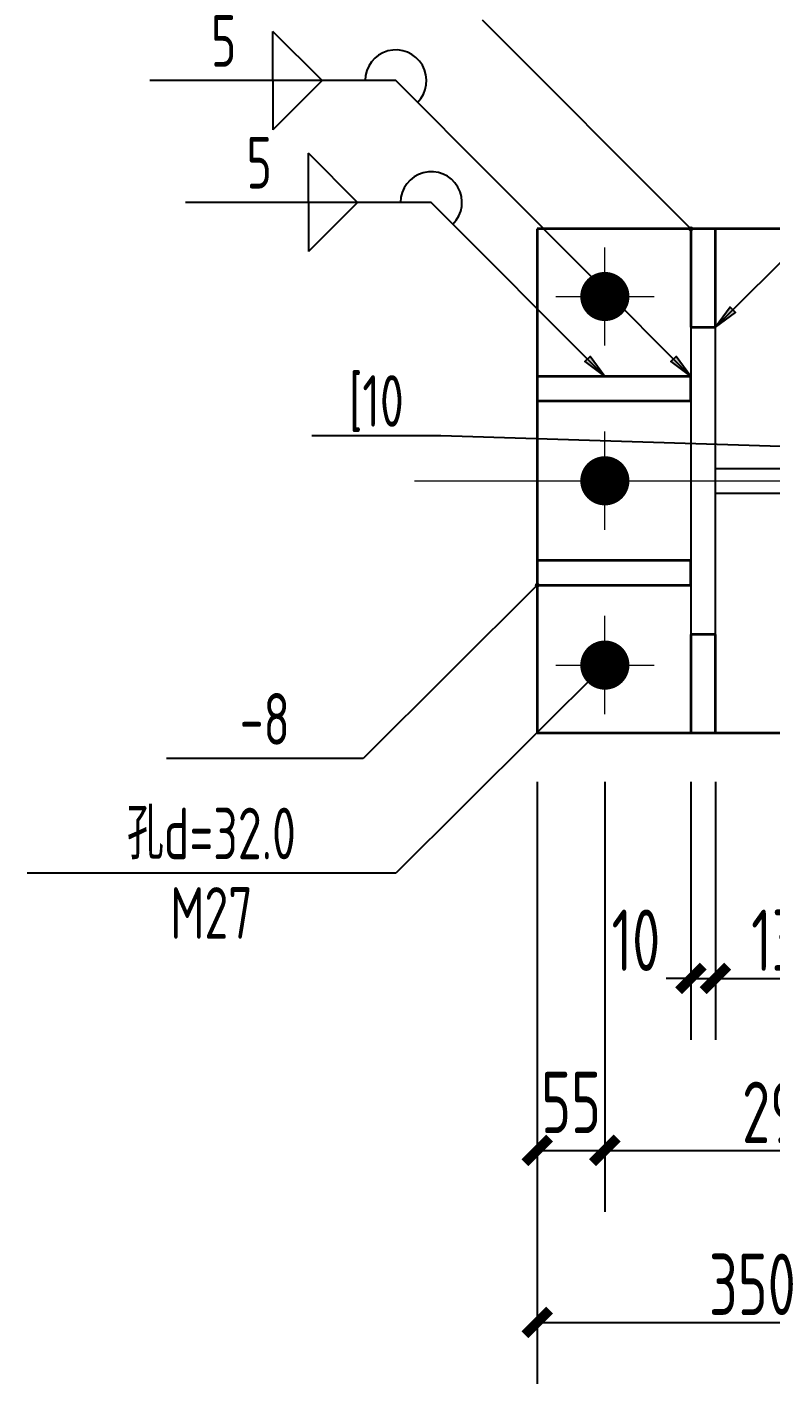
# Model space of a CAD drawing. Extents: x 69728788 to 150676229, y 15322671 to 43663798.
# Drawn here: x 75183156 to 75186181, y 19734407 to 19739929 of the extents above; entities that cross this region are included whole.
import ezdxf
from ezdxf.enums import TextEntityAlignment as Align

# ---------------------------------------------------------------- set-up
doc = ezdxf.new("R2010")
doc.units = 0
doc.header["$LTSCALE"] = 1000
doc.header["$MEASUREMENT"] = 0
doc.linetypes.add('线型2', pattern=[5, 3, -2])
doc.layers.get('0').update_dxf_attribs({"linetype": 'CONTINUOUS'})
doc.layers.get('DEFPOINTS').update_dxf_attribs({"linetype": 'CONTINUOUS'})
for name, color, linetype in [('10', 7, 'CONTINUOUS'), ('字符串标注', 253, 'CONTINUOUS'), ('尺寸标注', 253, 'CONTINUOUS'), ('焊缝标注', 253, 'CONTINUOUS'), ('螺栓孔标注', 253, 'CONTINUOUS'), ('钢板标注', 253, 'CONTINUOUS')]:
    doc.layers.add(name, color=color, linetype=linetype)
doc.layers.add('20', color=2, linetype='CONTINUOUS', lineweight=35)
doc.styles.add('PkpmHz', font='Pkpmeng', dxfattribs={"width": 0.7, "bigfont": 'hztxt'})
doc.dimstyles.new('Pkpm_1.00', dxfattribs={"dimtxt": 250, "dimasz": 100, "dimexe": 250, "dimexo": 0.0625, "dimgap": 30, "dimtad": 1, "dimdec": 0, "dimrnd": 5, "dimzin": 0, "dimdsep": 46, "dimtxsty": 'PkpmHz', "dimblk1": 'ARCHTICK', "dimblk2": 'ARCHTICK', "dimsah": 1, "dimcen": 0.09, "dimadec": 0, "dimazin": 0, "dimtfac": 1, "dimtdec": 0, "dimtmove": 2, "dimatfit": 1, "dimfxl": 1, "dimtolj": 1, "dimtzin": 0, "dimarcsym": 0})

# ---------------------------------------------------------------- blocks, each defined once
blk = doc.blocks.new('_ArchTick')
at = {"color": 0, "linetype": 'ByBlock', "const_width": 0.4}
blk.add_lwpolyline([(-0.5, -0.5), (0.5, 0.5)], dxfattribs=at)
blk = doc.blocks.new('*D1233')
at = {"layer": 'DEFPOINTS', "color": 0, "linetype": 'Continuous'}
for p in [(75185855.8, 19737057.3), (75185955.8, 19737057.3), (75185955.8, 19736057.3)]:
    blk.add_point(p, dxfattribs=at)
at = {"layer": '尺寸标注', "color": 0, "linetype": 'Continuous', "lineweight": -2}
for p, q in [((75185855.8, 19736857.3), (75185855.8, 19735807.3)), ((75185955.8, 19736857.3), (75185955.8, 19735807.3)), ((75185855.8, 19736057.3), (75185755.8, 19736057.3)), ((75185855.8, 19736057.3), (75185955.8, 19736057.3)), ((75185955.8, 19736057.3), (75186055.8, 19736057.3))]:
    blk.add_line(p, q, dxfattribs=at)
at = {"layer": '尺寸标注', "color": 0, "linetype": 'Continuous', "lineweight": -2, "xscale": 100, "yscale": 100, "zscale": 100}
blk.add_blockref('_ArchTick', (75185855.8, 19736057.3), dxfattribs=at)
at = {"layer": '尺寸标注', "color": 0, "linetype": 'Continuous', "lineweight": -2, "xscale": 100, "yscale": 100, "zscale": 100, "rotation": 180}
blk.add_blockref('_ArchTick', (75185955.8, 19736057.3), dxfattribs=at)
at = {"layer": '尺寸标注', "color": 0, "linetype": 'Continuous', "insert": (75185632.2, 19736212.5), "char_height": 250, "attachment_point": 5, "style": 'PkpmHz'}
blk.add_mtext('\\A1;10', dxfattribs=at)
blk = doc.blocks.new('*D1234')
at = {"layer": 'DEFPOINTS', "color": 0, "linetype": 'Continuous'}
for p in [(75185955.8, 19737057.3), (75186572.5, 19737057.3), (75186572.5, 19736057.3)]:
    blk.add_point(p, dxfattribs=at)
at = {"layer": '尺寸标注', "color": 0, "linetype": 'Continuous', "lineweight": -2}
for p, q in [((75185955.8, 19736857.3), (75185955.8, 19735807.3)), ((75186572.5, 19736857.3), (75186572.5, 19735807.3)), ((75185955.8, 19736057.3), (75186572.5, 19736057.3))]:
    blk.add_line(p, q, dxfattribs=at)
at = {"layer": '尺寸标注', "color": 0, "linetype": 'Continuous', "lineweight": -2, "xscale": 100, "yscale": 100, "zscale": 100, "rotation": 180}
blk.add_blockref('_ArchTick', (75185955.8, 19736057.3), dxfattribs=at)
at = {"layer": '尺寸标注', "color": 0, "linetype": 'Continuous', "lineweight": -2, "xscale": 100, "yscale": 100, "zscale": 100}
blk.add_blockref('_ArchTick', (75186572.5, 19736057.3), dxfattribs=at)
at = {"layer": '尺寸标注', "color": 0, "linetype": 'Continuous', "insert": (75186264.2, 19736212.3), "char_height": 250, "attachment_point": 5, "style": 'PkpmHz'}
blk.add_mtext('\\A1;134', dxfattribs=at)
blk = doc.blocks.new('*D1240')
at = {"layer": 'DEFPOINTS', "color": 0, "linetype": 'Continuous'}
for p in [(75185230.8, 19737057.3), (75185505.8, 19737057.3), (75185505.8, 19735357.3)]:
    blk.add_point(p, dxfattribs=at)
at = {"layer": '尺寸标注', "color": 0, "linetype": 'Continuous', "lineweight": -2}
for p, q in [((75185230.8, 19736857.3), (75185230.8, 19735107.3)), ((75185505.8, 19736857.3), (75185505.8, 19735107.3)), ((75185230.8, 19735357.3), (75185505.8, 19735357.3))]:
    blk.add_line(p, q, dxfattribs=at)
at = {"layer": '尺寸标注', "color": 0, "linetype": 'Continuous', "lineweight": -2, "xscale": 100, "yscale": 100, "zscale": 100, "rotation": 180}
blk.add_blockref('_ArchTick', (75185230.8, 19735357.3), dxfattribs=at)
at = {"layer": '尺寸标注', "color": 0, "linetype": 'Continuous', "lineweight": -2, "xscale": 100, "yscale": 100, "zscale": 100}
blk.add_blockref('_ArchTick', (75185505.8, 19735357.3), dxfattribs=at)
at = {"layer": '尺寸标注', "color": 0, "linetype": 'Continuous', "insert": (75185368.3, 19735552.6), "char_height": 250, "attachment_point": 5, "style": 'PkpmHz'}
blk.add_mtext('\\A1;55', dxfattribs=at)
blk = doc.blocks.new('*D1241')
at = {"layer": 'DEFPOINTS', "color": 0, "linetype": 'Continuous'}
for p in [(75185505.8, 19737057.3), (75186980.8, 19737057.3), (75186980.8, 19735357.3)]:
    blk.add_point(p, dxfattribs=at)
at = {"layer": '尺寸标注', "color": 0, "linetype": 'Continuous', "lineweight": -2}
for p, q in [((75185505.8, 19736857.3), (75185505.8, 19735107.3)), ((75186980.8, 19736857.3), (75186980.8, 19735107.3)), ((75185505.8, 19735357.3), (75186980.8, 19735357.3))]:
    blk.add_line(p, q, dxfattribs=at)
at = {"layer": '尺寸标注', "color": 0, "linetype": 'Continuous', "lineweight": -2, "xscale": 100, "yscale": 100, "zscale": 100, "rotation": 180}
blk.add_blockref('_ArchTick', (75185505.8, 19735357.3), dxfattribs=at)
at = {"layer": '尺寸标注', "color": 0, "linetype": 'Continuous', "lineweight": -2, "xscale": 100, "yscale": 100, "zscale": 100}
blk.add_blockref('_ArchTick', (75186980.8, 19735357.3), dxfattribs=at)
at = {"layer": '尺寸标注', "color": 0, "linetype": 'Continuous', "insert": (75186243.3, 19735512.3), "char_height": 250, "attachment_point": 5, "style": 'PkpmHz'}
blk.add_mtext('\\A1;295', dxfattribs=at)
blk = doc.blocks.new('*D1244')
at = {"layer": 'DEFPOINTS', "color": 0, "linetype": 'Continuous'}
for p in [(75185230.8, 19737057.3), (75186980.8, 19737057.3), (75186980.8, 19734657.3)]:
    blk.add_point(p, dxfattribs=at)
at = {"layer": '尺寸标注', "color": 0, "linetype": 'Continuous', "lineweight": -2}
for p, q in [((75185230.8, 19736857.3), (75185230.8, 19734407.3)), ((75186980.8, 19736857.3), (75186980.8, 19734407.3)), ((75185230.8, 19734657.3), (75186980.8, 19734657.3))]:
    blk.add_line(p, q, dxfattribs=at)
at = {"layer": '尺寸标注', "color": 0, "linetype": 'Continuous', "lineweight": -2, "xscale": 100, "yscale": 100, "zscale": 100, "rotation": 180}
blk.add_blockref('_ArchTick', (75185230.8, 19734657.3), dxfattribs=at)
at = {"layer": '尺寸标注', "color": 0, "linetype": 'Continuous', "lineweight": -2, "xscale": 100, "yscale": 100, "zscale": 100}
blk.add_blockref('_ArchTick', (75186980.8, 19734657.3), dxfattribs=at)
at = {"layer": '尺寸标注', "color": 0, "linetype": 'Continuous', "insert": (75186105.8, 19734812.3), "char_height": 250, "attachment_point": 5, "style": 'PkpmHz'}
blk.add_mtext('\\A1;350', dxfattribs=at)

msp = doc.modelspace()

# ---------------------------------------------------------------- hatches: boundary and pattern name
at = {"layer": '焊缝标注'}
for points in [[(75185955.8, 19738707.3), (75186037.2, 19738767.4), (75186016, 19738788.6)], [(75185505.8, 19738507.3), (75185445.8, 19738588.7), (75185424.6, 19738567.5)], [(75185855.8, 19738507.3), (75185795.8, 19738588.7), (75185774.6, 19738567.5)]]:
    msp.add_hatch(color=256, dxfattribs=at).paths.add_polyline_path(points)

# ---------------------------------------------------------------- linework, layer by layer
at = {"layer": '10', "lineweight": 18, "ltscale": 100}
for p, q in [((75185505.8, 19738632.3), (75185505.8, 19739032.3)), ((75185305.8, 19738832.3), (75185705.8, 19738832.3)), ((75185505.8, 19737882.3), (75185505.8, 19738282.3)), ((75185305.8, 19738082.3), (75185705.8, 19738082.3)), ((75185505.8, 19737132.3), (75185505.8, 19737532.3)), ((75185305.8, 19737332.3), (75185705.8, 19737332.3))]:
    msp.add_line(p, q, dxfattribs=at)
at = {"layer": '10', "color": 3, "ltscale": 100}
for p, q in [((75185955.8, 19738707.3), (75185855.8, 19738707.3)), ((75185855.8, 19738707.3), (75185855.8, 19737457.3)), ((75185955.8, 19737457.3), (75185955.8, 19738707.3)), ((75185955.8, 19738132.3), (75188005.8, 19738132.3)), ((75185955.8, 19738032.3), (75188005.8, 19738032.3)), ((75185855.8, 19737457.3), (75185955.8, 19737457.3))]:
    msp.add_line(p, q, dxfattribs=at)
at = {"layer": '10', "linetype": '线型2', "lineweight": 18, "ltscale": 100}
msp.add_line((75184730.8, 19738082.3), (75189230.8, 19738082.3), dxfattribs=at)
at = {"layer": '10', "color": 1, "ltscale": 100, "const_width": 100}
for points in [[(75185555.8, 19738832.3, 1), (75185455.8, 19738832.3, 1)], [(75185555.8, 19738082.3, 1), (75185455.8, 19738082.3, 1)], [(75185555.8, 19737332.3, 1), (75185455.8, 19737332.3, 1)]]:
    msp.add_lwpolyline(points, format="xyb", close=True, dxfattribs=at)
at = {"layer": '20', "ltscale": 100}
for p, q in [((75188730.8, 19739107.3), (75185230.8, 19739107.3)), ((75185230.8, 19739107.3), (75185230.8, 19737057.3)), ((75185955.8, 19739107.3), (75185855.8, 19739107.3)), ((75185855.8, 19739107.3), (75185855.8, 19738707.3)), ((75185955.8, 19738707.3), (75185955.8, 19739107.3)), ((75185855.8, 19738707.3), (75185955.8, 19738707.3)), ((75185855.8, 19738507.3), (75185230.8, 19738507.3)), ((75185230.8, 19738507.3), (75185230.8, 19738407.3)), ((75185855.8, 19738407.3), (75185855.8, 19738507.3)), ((75185230.8, 19738407.3), (75185855.8, 19738407.3)), ((75185855.8, 19737757.3), (75185230.8, 19737757.3)), ((75185230.8, 19737757.3), (75185230.8, 19737657.3)), ((75185855.8, 19737657.3), (75185855.8, 19737757.3)), ((75185230.8, 19737657.3), (75185855.8, 19737657.3)), ((75185955.8, 19737457.3), (75185855.8, 19737457.3)), ((75185855.8, 19737457.3), (75185855.8, 19737057.3)), ((75185955.8, 19737057.3), (75185955.8, 19737457.3)), ((75185230.8, 19737057.3), (75188730.8, 19737057.3)), ((75185855.8, 19737057.3), (75185955.8, 19737057.3))]:
    msp.add_line(p, q, dxfattribs=at)
at = {"layer": '字符串标注', "ltscale": 100}
for p, q in [((75184838.6, 19738265.6), (75184313.6, 19738265.6)), ((75186855.8, 19738202.3), (75184838.6, 19738265.6))]:
    msp.add_line(p, q, dxfattribs=at)
at = {"layer": '焊缝标注', "ltscale": 100}
for p, q in [((75184355.2, 19739710.8), (75184155.2, 19739910.8)), ((75184155.2, 19739710.8), (75184155.2, 19739910.8)), ((75184655.2, 19739710.8), (75183655.2, 19739710.8)), ((75184355.2, 19739710.8), (75184155.2, 19739510.8)), ((75184155.2, 19739710.8), (75184155.2, 19739510.8)), ((75185855.8, 19738507.3), (75184655.2, 19739710.8)), ((75184499.6, 19739215.2), (75184299.6, 19739415.2)), ((75184299.6, 19739215.2), (75184299.6, 19739415.2)), ((75185955.8, 19738707.3), (75186663.2, 19739414.1)), ((75184799.6, 19739215.2), (75183799.6, 19739215.2)), ((75184499.6, 19739215.2), (75184299.6, 19739015.2)), ((75184299.6, 19739215.2), (75184299.6, 19739015.2)), ((75185505.8, 19738507.3), (75184799.6, 19739215.2))]:
    msp.add_line(p, q, dxfattribs=at)
at = {"layer": '焊缝标注', "linetype": 'Continuous'}
for points in [[(75185955.8, 19738707.3), (75186037.2, 19738767.4), (75186016, 19738788.6)], [(75185505.8, 19738507.3), (75185445.8, 19738588.7), (75185424.6, 19738567.5)], [(75185855.8, 19738507.3), (75185795.8, 19738588.7), (75185774.6, 19738567.5)]]:
    msp.add_lwpolyline(points, close=True, dxfattribs=at)
at = {"layer": '焊缝标注', "ltscale": 100}
for centre in [(75184655.2, 19739710.8), (75184799.6, 19739215.2)]:
    msp.add_arc(centre, 125, 314.9315, 180, dxfattribs=at)
at = {"layer": '螺栓孔标注', "ltscale": 100}
for p, q in [((75185505.8, 19737332.3), (75184655.6, 19736485.4)), ((75184655.6, 19736485.4), (75183155.6, 19736485.4))]:
    msp.add_line(p, q, dxfattribs=at)
at = {"layer": '螺栓孔标注', "ltscale": 100, "const_width": 10}
msp.add_lwpolyline([(75185510.8, 19737332.3, 1), (75185500.8, 19737332.3, 1)], format="xyb", close=True, dxfattribs=at)
at = {"layer": '钢板标注', "ltscale": 100}
for p, q in [((75185855.8, 19739107.3), (75185008.3, 19739956.8)), ((75185230.8, 19737657.3), (75184522.3, 19736951.6)), ((75184522.3, 19736951.6), (75183722.3, 19736951.6))]:
    msp.add_line(p, q, dxfattribs=at)
at = {"layer": '钢板标注', "ltscale": 100, "const_width": 10}
for points in [[(75185860.8, 19739107.3, 1), (75185850.8, 19739107.3, 1)], [(75185235.8, 19737657.3, 1), (75185225.8, 19737657.3, 1)]]:
    msp.add_lwpolyline(points, format="xyb", close=True, dxfattribs=at)

# ---------------------------------------------------------------- texts
at = {"layer": '字符串标注', "style": 'PkpmHz', "width": 0.71}
msp.add_text('[10', height=210, dxfattribs=at).set_placement((75184576.1, 19738302.2), align=Align.CENTER)
at = {"layer": '焊缝标注', "style": 'PkpmHz', "width": 0.71}
for p in [(75183955.2, 19739767.4), (75184099.6, 19739271.8)]:
    msp.add_text('5', height=210, dxfattribs=at).set_placement(p, align=Align.CENTER)
at = {"layer": '螺栓孔标注', "style": 'PkpmHz', "width": 0.71}
msp.add_text('孔d=32.0', height=210, dxfattribs=at).set_placement((75183905.6, 19736542.1), align=Align.CENTER)
msp.add_text('M27', height=210, dxfattribs=at).set_placement((75183905.6, 19736428.8), align=Align.TOP_CENTER)
at = {"layer": '钢板标注', "style": 'PkpmHz', "width": 0.71}
msp.add_text('-8', height=210, dxfattribs=at).set_placement((75184122.3, 19737008.2), align=Align.CENTER)

# ---------------------------------------------------------------- dimensions: what is measured, and where the dimension line sits
at = {"layer": '尺寸标注', "linetype": 'Continuous'}
for base, p1, p2, text, picture, middle in [((75185505.8, 19735357.3), (75185230.8, 19737057.3), (75185505.8, 19737057.3), '55', '*D1240', (75185368.3, 19735552.6)), ((75185955.8, 19736057.3), (75185855.8, 19737057.3), (75185955.8, 19737057.3), '10', '*D1233', (75185632.2, 19736212.5))]:
    dim = msp.add_linear_dim(base=base, p1=p1, p2=p2, text=text, dimstyle='Pkpm_1.00', override={"dimexo": 200, "dimtih": 0, "dimtoh": 0}, dxfattribs=at)
    dim.commit()
    dim.dimension.update_dxf_attribs({"geometry": picture, "text_midpoint": middle, "dimtype": 160})
for base, p1, p2, text, picture, middle in [((75186980.8, 19734657.3), (75185230.8, 19737057.3), (75186980.8, 19737057.3), '350', '*D1244', (75186105.8, 19734812.3)), ((75186980.8, 19735357.3), (75185505.8, 19737057.3), (75186980.8, 19737057.3), '295', '*D1241', (75186243.3, 19735512.3)), ((75186572.5, 19736057.3), (75185955.8, 19737057.3), (75186572.5, 19737057.3), '134', '*D1234', (75186264.2, 19736212.3))]:
    dim = msp.add_linear_dim(base=base, p1=p1, p2=p2, text=text, dimstyle='Pkpm_1.00', override={"dimexo": 200, "dimtih": 0, "dimtoh": 0}, dxfattribs=at)
    dim.commit()
    dim.dimension.update_dxf_attribs({"geometry": picture, "text_midpoint": middle})

doc.saveas('drawing.dxf')
